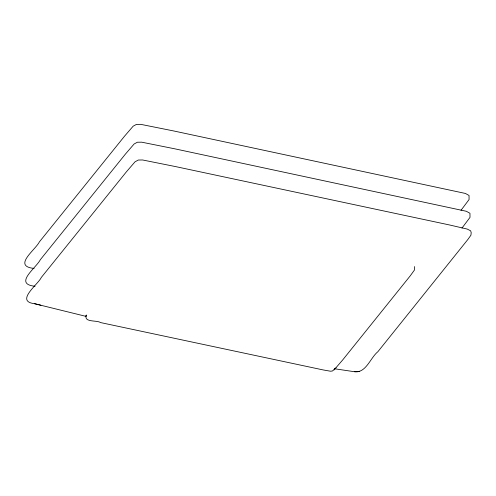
<?xml version="1.0" encoding="UTF-8"?>
<svg xmlns="http://www.w3.org/2000/svg" width="496" height="496" viewBox="0 0 496 496"><rect width="100%" height="100%" fill="white"/><g stroke="black" fill="none" stroke-linecap="round" stroke-linejoin="round"><path stroke-width="0.74" d="M461.032 210.279L469.073 199.541L469.036 195.461L465.415 193.452L173.6 130.938L140.746 124.347L136.425 124.403L133.164 126.182L124.459 136.288L39.389 241.887C35.222 250.139 12.239 266.284 34.131 268.423M461.962 228.104L470.003 217.372L469.96 213.286L466.345 211.277L174.53 148.763L141.676 142.178L137.355 142.234L134.094 144.014L125.389 154.12L40.319 259.718C36.152 267.964 13.169 284.109 35.061 286.254M336.021 367.883L332.363 371.027L330.417 371.206L323.249 369.948L100.496 322.561C97.049 319.939 83.402 322.784 86.329 315.003L86.112 316.355L85.672 315.94M334.062 369.942L342.755 359.867L410.229 275.857L414.414 270.072L414.377 266.563M334.453 368.745L353.363 371.56C365.75 374.313 370.134 357.914 377.878 351.707L467.809 239.549L470.94 235.172L471.2 232.624L470.642 230.826L467.275 229.084L449.587 224.979L175.46 166.569L142.606 159.979L138.291 160.034L135.03 161.814L126.319 171.92L41.249 277.518C38.254 284.301 14.781 301.351 34.503 303.688L85.386 316.219M354.454 371.653L359.321 371.609M34.503 303.688L40.92 305.245"/></g></svg>
